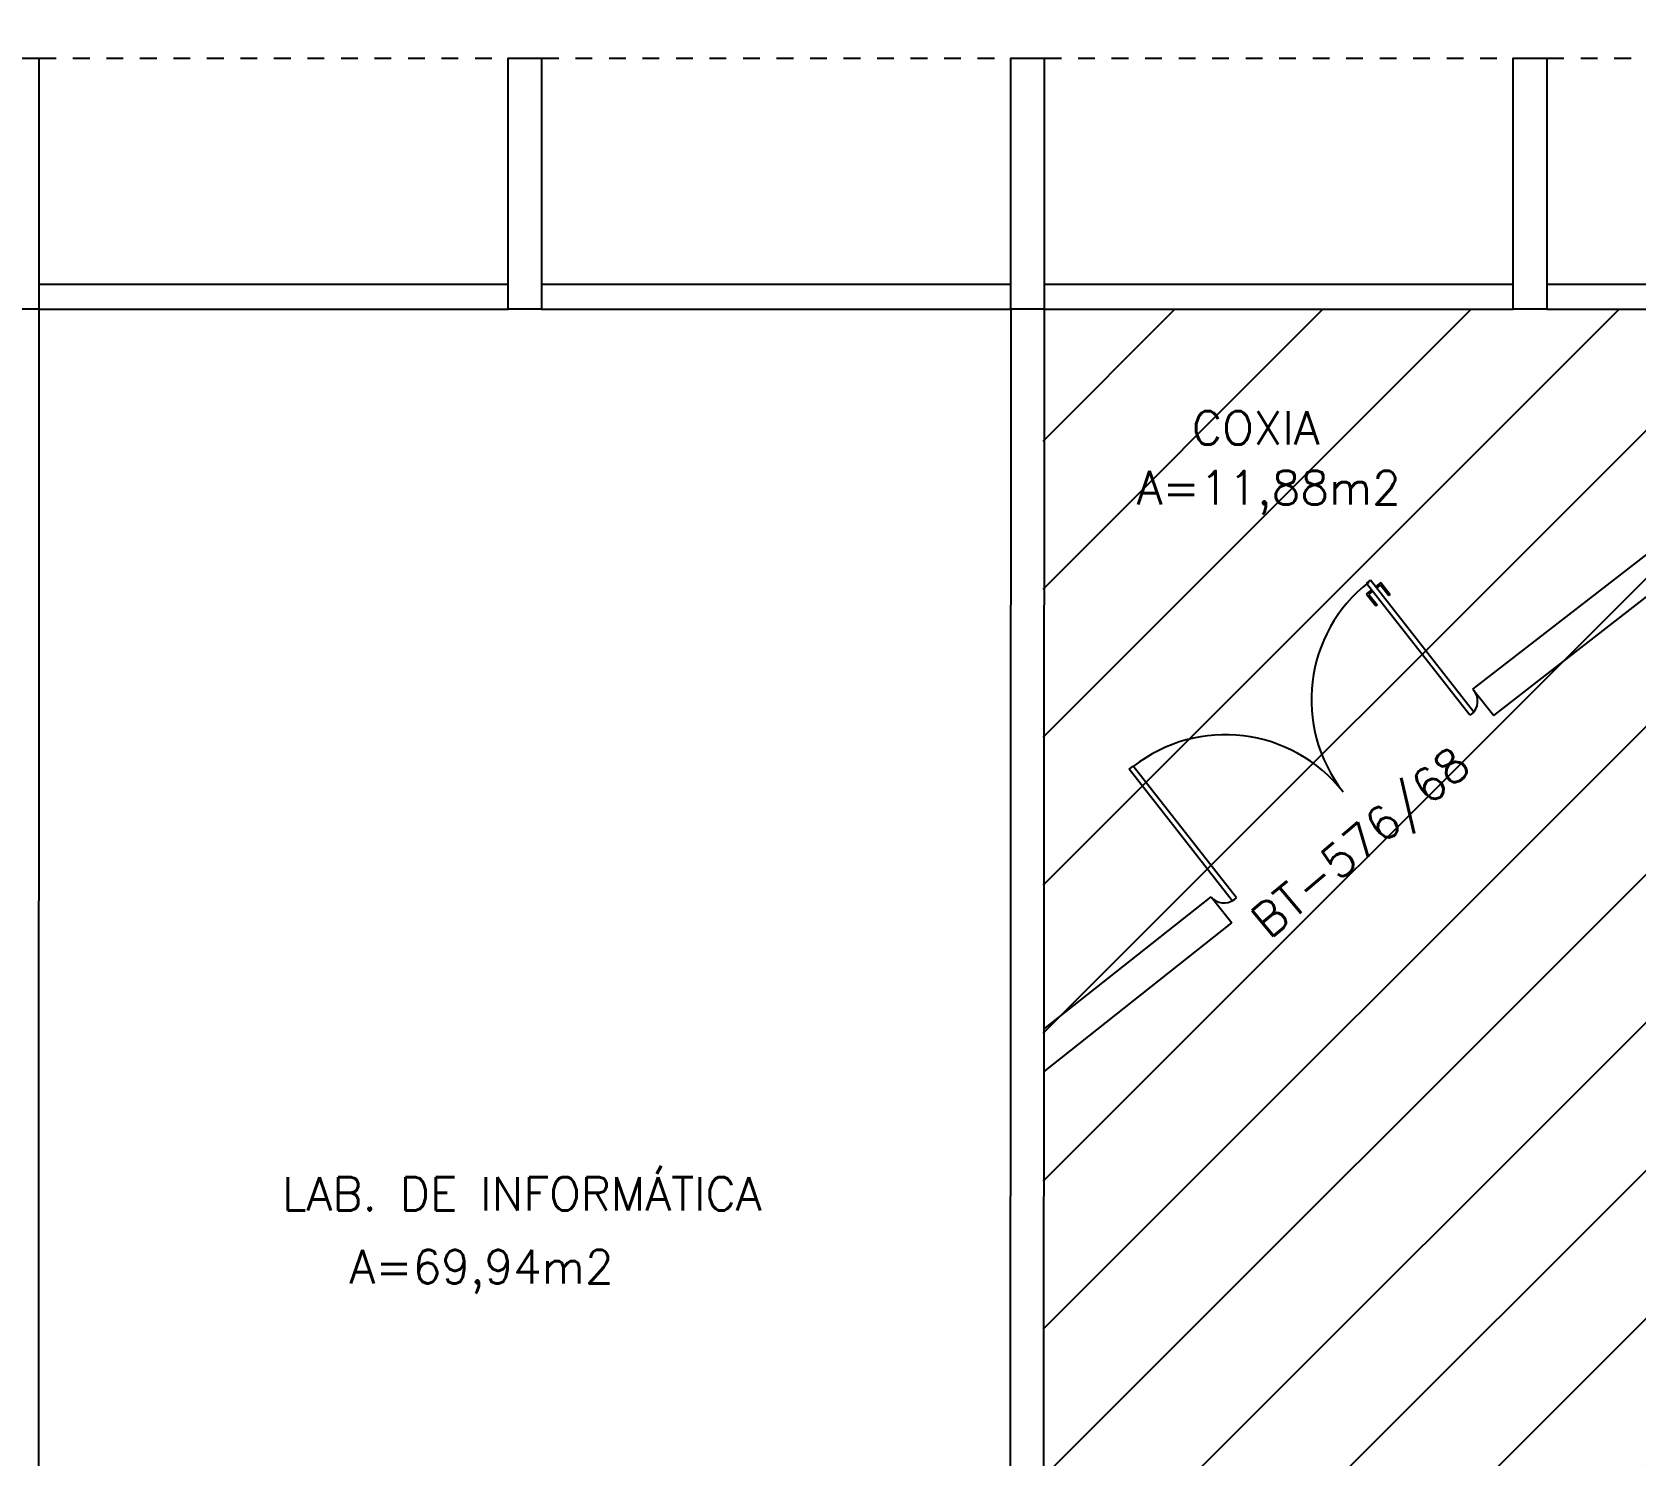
# Model space of a CAD drawing. Extents: x 34 to 586, y 527 to 658.
# Drawn here: x 136.13 to 145.71, y 605.57 to 614.07 of the extents above; entities that cross this region are included whole.
import ezdxf

# ---------------------------------------------------------------- set-up
doc = ezdxf.new("R2010")
doc.units = 0
doc.header["$LTSCALE"] = 0.02
doc.header["$MEASUREMENT"] = 0
doc.header["$PDMODE"] = 98
doc.linetypes.add('HIDDEN2', pattern=[0.1875, 0.125, -0.0625])
doc.layers.get('0').update_dxf_attribs({"linetype": 'CONTINUOUS'})
doc.layers.get('DEFPOINTS').update_dxf_attribs({"linetype": 'CONTINUOUS'})
for name, color, linetype in [('ALV', 2, 'CONTINUOUS'), ('AREA', 2, 'CONTINUOUS'), ('ESTR', 3, 'CONTINUOUS'), ('PORTA', 2, 'CONTINUOUS'), ('PROJ', 1, 'HIDDEN2'), ('TEXTO', 2, 'CONTINUOUS'), ('TEXTO-CENTRO-CUSTO', 2, 'CONTINUOUS'), ('TEXTO-ENDEREÇO', 2, 'CONTINUOUS')]:
    doc.layers.add(name, color=color, linetype=linetype)
doc.styles.add('1', font='romans.shx', dxfattribs={"height": 1.1})
doc.styles.add('UNB-100', font='simplex.shx', dxfattribs={"height": 0.2})
doc.styles.add('UNB-100-1', font='simplex.shx', dxfattribs={"height": 0.2})
doc.dimstyles.new('1-600', dxfattribs={"dimtxt": 1.1, "dimasz": 2.5, "dimexe": 2, "dimexo": 4, "dimgap": 0.2, "dimtad": 1, "dimdec": 0, "dimzin": 4, "dimdsep": 46, "dimlunit": 6, "dimtxsty": '1', "dimblk1": 'NONE', "dimblk2": 'NONE', "dimsah": 1, "dimcen": 0, "dimclrd": 2, "dimclre": 2, "dimclrt": 2, "dimadec": 0, "dimazin": 0, "dimtfac": 1, "dimtdec": 0, "dimtmove": 2, "dimatfit": 3, "dimldrblk": 'NONE', "dimfxl": 1, "dimtolj": 1, "dimtzin": 0, "dimarcsym": 0})

# ---------------------------------------------------------------- blocks, each defined once
blk = doc.blocks.new('PTDP-TTN')
for p, q in [((0.0842, 0.9005), (0.1149, 0.9005)), ((0.0842, -0.0995), (0.0842, 0.9005)), ((0.1142, -0.0995), (0.1142, 0.9005)), ((1.8842, 0.9005), (1.9142, 0.9005)), ((1.8842, -0.0995), (1.8842, 0.9005)), ((1.9142, -0.0995), (1.9142, 0.9005)), ((0.0842, -0.0995), (0.1149, -0.0995)), ((1.8852, -0.1014), (1.9154, -0.1014))]:
    blk.add_line(p, q)
for centre, radius, start, end in [((0.114, 0.0058), 0.8921, 0, 90), ((1.8993, 0.0058), 0.8921, 90, 180), ((0.098, 0), 0.098, 180, 270), ((1.896, -0.0009), 0.0991, 271.7192, 0)]:
    blk.add_arc(centre, radius, start, end)
blk = doc.blocks.new('*D53')
at = {"layer": 'DEFPOINTS', "color": 0, "transparency": 16777216}
for p in [(157.1761, 620.4195), (141.9761, 613.9195), (157.1761, 613.9195)]:
    blk.add_point(p, dxfattribs=at)
at = {"layer": 'TEXTO-CENTRO-CUSTO', "color": 2, "lineweight": -2, "transparency": 16777216}
for p, q in [((157.1761, 617.9195), (157.1761, 622.4195)), ((141.9761, 620.4195), (157.1761, 620.4195))]:
    blk.add_line(p, q, dxfattribs=at)
at = {"layer": 'TEXTO-CENTRO-CUSTO', "color": 2, "transparency": 16777216, "insert": (149.5761, 621.1695), "char_height": 1.1, "attachment_point": 5, "style": '1'}
blk.add_mtext('\\A1;Anfiteatro 16', dxfattribs=at)
blk = doc.blocks.new('_NONE')
at = {"color": 0, "linetype": 'ByBlock'}
blk.add_circle((0, 0), 0.25, dxfattribs=at)
blk = doc.blocks.new('*D41')
at = {"layer": 'DEFPOINTS', "color": 0, "transparency": 16777216}
for p in [(141.9761, 620.4195), (136.1788, 613.9195), (141.9761, 613.9195)]:
    blk.add_point(p, dxfattribs=at)
at = {"layer": 'TEXTO-CENTRO-CUSTO', "color": 2, "lineweight": -2, "transparency": 16777216}
for p, q in [((141.9761, 617.9195), (141.9761, 622.4195)), ((136.1788, 620.4195), (141.9761, 620.4195))]:
    blk.add_line(p, q, dxfattribs=at)
at = {"layer": 'TEXTO-CENTRO-CUSTO', "color": 2, "transparency": 16777216, "insert": (139.0774, 621.1695), "char_height": 1.1, "attachment_point": 5, "style": '1'}
blk.add_mtext('\\A1;Adm', dxfattribs=at)
blk = doc.blocks.new('*D54')
at = {"layer": 'DEFPOINTS', "color": 0, "transparency": 16777216}
for p in [(136.1788, 620.4195), (120.9761, 613.9195), (136.1788, 613.9195)]:
    blk.add_point(p, dxfattribs=at)
at = {"layer": 'TEXTO-CENTRO-CUSTO', "color": 2, "lineweight": -2, "transparency": 16777216}
for p, q in [((136.1788, 617.9195), (136.1788, 622.4195)), ((120.9761, 620.4195), (136.1788, 620.4195))]:
    blk.add_line(p, q, dxfattribs=at)
at = {"layer": 'TEXTO-CENTRO-CUSTO', "color": 2, "transparency": 16777216, "insert": (128.5774, 621.1695), "char_height": 1.1, "attachment_point": 5, "style": '1'}
blk.add_mtext('\\A1;Anfiteatro 15', dxfattribs=at)

msp = doc.modelspace()

# ---------------------------------------------------------------- hatches: boundary and pattern name
h = msp.add_hatch()
h.set_pattern_fill('ANSI31', color=1, scale=5, style=0)
h.set_pattern_definition([(45, (0, 100), (-0.44194174, 0.44194174), [])])
h.paths.add_polyline_path([(90.9761, 612.4195), (73.1511, 612.4195), (73.1511, 597.3188), (90.9761, 597.3188)])
h.paths.add_polyline_path([(114.9826, 612.4195), (97.1576, 612.4195), (97.1576, 597.3188), (114.9826, 597.3188)])
h.paths.add_polyline_path([(135.9718, 612.4195), (121.2288, 612.4195), (121.2288, 597.3197), (135.9718, 597.3197)])
h.paths.add_polyline_path([(156.9119, 612.4195), (142.169, 612.4195), (142.169, 597.3197), (156.9119, 597.3197)])
h.paths.add_polyline_path([(210.9288, 612.4195), (193.1718, 612.4195), (193.1718, 597.3197), (210.9288, 597.3197)])
h.paths.add_polyline_path([(231.9718, 612.4195), (217.2288, 612.4195), (217.2288, 597.3197), (231.9718, 597.3197)])

# ---------------------------------------------------------------- linework, layer by layer
at = {"layer": 'ALV'}
for p, q in [((136.1761, 612.5695), (138.9761, 612.5695)), ((139.1761, 612.5695), (141.9761, 612.5695)), ((142.1761, 612.5695), (144.9761, 612.5695)), ((145.1761, 612.5695), (147.9761, 612.5695)), ((136.1761, 612.4195), (136.1718, 597.0688)), ((136.1761, 612.4195), (138.9761, 612.4195)), ((139.1761, 612.4195), (141.9761, 612.4195)), ((141.9761, 612.4195), (141.9718, 600.3996)), ((142.1761, 612.4195), (142.169, 597.3188)), ((142.1761, 612.4195), (144.9761, 612.4195)), ((144.7355, 610.1503), (147.6568, 612.4195)), ((144.8597, 609.9935), (147.9788, 612.4195)), ((145.1761, 612.4195), (147.9761, 612.4195)), ((144.7355, 610.1503), (144.8597, 609.9935)), ((142.174, 608.1209), (143.1718, 608.9114)), ((143.1718, 608.9114), (143.2959, 608.7546)), ((142.1739, 607.8657), (143.2959, 608.7546))]:
    msp.add_line(p, q, dxfattribs=at)
at = {"layer": 'ESTR'}
for points in [[(135.9761, 612.4195), (135.9761, 613.9195), (136.1761, 613.9195), (136.1761, 612.4195)], [(138.9761, 612.4195), (138.9761, 613.9195), (139.1761, 613.9195), (139.1761, 612.4195)], [(141.9761, 612.4195), (141.9761, 613.9195), (142.1761, 613.9195), (142.1761, 612.4195)], [(144.9761, 612.4195), (144.9761, 613.9195), (145.1761, 613.9195), (145.1761, 612.4195)]]:
    msp.add_lwpolyline(points, close=True, dxfattribs=at)
at = {"layer": 'PORTA'}
for p, q in [((144.1854, 610.7868), (144.1542, 610.7617)), ((144.1854, 610.7868), (144.2417, 610.7166)), ((144.0995, 610.7179), (144.1308, 610.743)), ((144.0995, 610.7179), (144.1559, 610.6477)), ((144.1136, 610.7164), (144.137, 610.7351)), ((144.1136, 610.7164), (144.1637, 610.654)), ((144.1839, 610.7728), (144.1604, 610.754)), ((144.1839, 610.7728), (144.2339, 610.7104)), ((144.2339, 610.7104), (144.2416, 610.7165)), ((144.1637, 610.654), (144.156, 610.6478))]:
    msp.add_line(p, q, dxfattribs=at)
at = {"layer": 'PROJ'}
for p, q in [((136.1788, 613.9195), (138.9788, 613.9195)), ((139.1788, 613.9195), (141.9788, 613.9195)), ((142.1788, 613.9195), (144.9788, 613.9195)), ((145.1788, 613.9195), (147.9788, 613.9195))]:
    msp.add_line(p, q, dxfattribs=at)

# ---------------------------------------------------------------- block references
at = {"layer": 'PORTA', "rotation": 38.08373960063025}
msp.add_blockref('PTDP-TTN', (143.1718, 608.9114), dxfattribs=at)

# ---------------------------------------------------------------- texts
at = {"layer": 'AREA', "style": 'UNB-100'}
for s, p in [('A=11,88m2', (142.7278, 611.2541)), ('A=69,94m2', (138.0291, 606.6017))]:
    msp.add_text(s, height=0.2, rotation=360, dxfattribs=at).set_placement(p)
at = {"layer": 'TEXTO', "style": 'UNB-100'}
for s, p in [('COXIA', (143.0579, 611.6107)), ('LAB. DE INFORMÁTICA', (137.6268, 607.0372))]:
    msp.add_text(s, height=0.2, rotation=360, dxfattribs=at).set_placement(p)
at = {"layer": 'TEXTO-ENDEREÇO', "style": 'UNB-100-1'}
msp.add_text('BT-576/68', height=0.2, rotation=39.85344, dxfattribs=at).set_placement((143.5184, 608.6531))

# ---------------------------------------------------------------- dimensions: what is measured, and where the dimension line sits
at = {"layer": 'TEXTO-CENTRO-CUSTO'}
for base, p1, p2, text, picture, middle in [((136.1788, 620.4195), (120.9761, 613.9195), (136.1788, 613.9195), 'Anfiteatro 15', '*D54', (128.5774, 621.1695)), ((157.1761, 620.4195), (141.9761, 613.9195), (157.1761, 613.9195), 'Anfiteatro 16', '*D53', (149.5761, 621.1695)), ((141.9761, 620.4195), (136.1788, 613.9195), (141.9761, 613.9195), 'Adm', '*D41', (139.0774, 621.1695))]:
    dim = msp.add_linear_dim(base=base, p1=p1, p2=p2, angle=0, text=text, dimstyle='1-600', override={"dimse1": 1}, dxfattribs=at)
    dim.commit()
    dim.dimension.update_dxf_attribs({"geometry": picture, "text_midpoint": middle})

doc.saveas('drawing.dxf')
